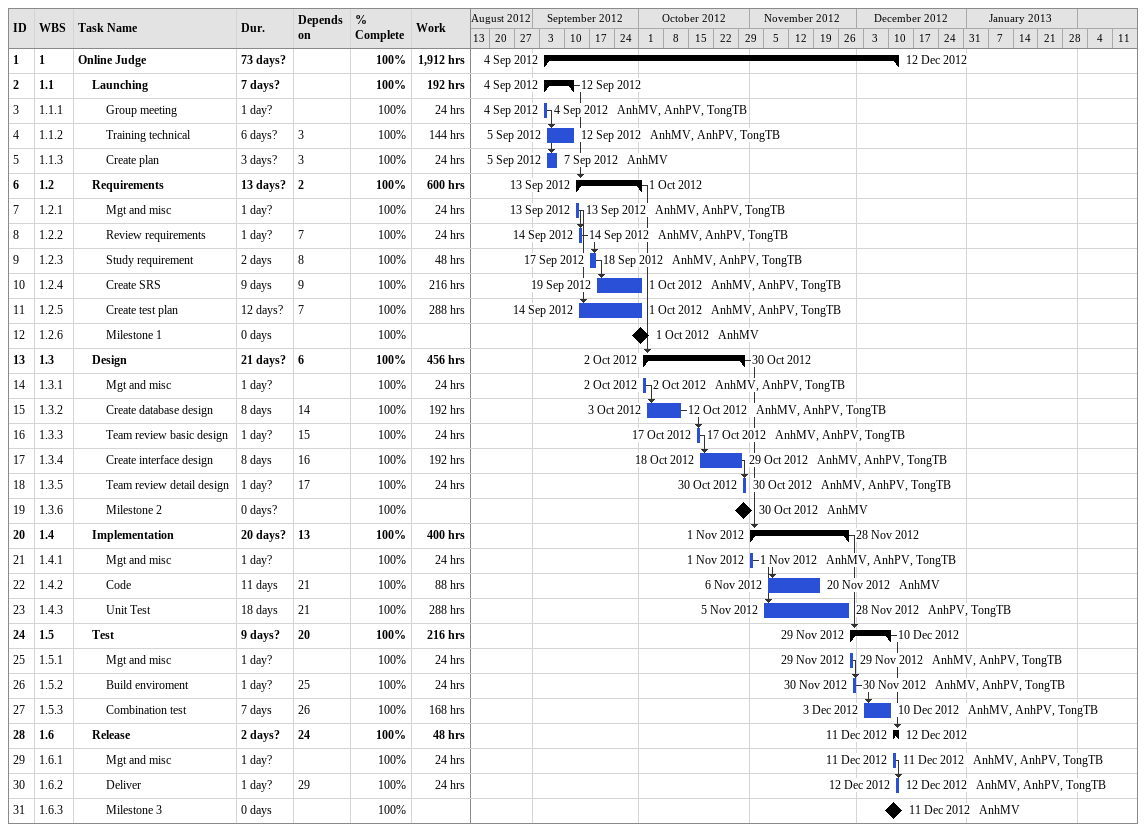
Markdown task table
| ID | WBS | Task | Duration | Start | Finish | Predecessors | Resources | % complete | Work (h) |
|---|---|---|---|---|---|---|---|---|---|
| 1 | 1 | **Online Judge** | 73d? | 2012-09-04 | 2012-12-12 |  |  | 100 | 1912 |
| 2 | 1.1 | **Launching** | 7d? | 2012-09-04 | 2012-09-12 |  |  | 100 | 192 |
| 3 | 1.1.1 | Group meeting | 1d? | 2012-09-04 | 2012-09-04 |  | AnhMV, AnhPV, TongTB | 100 | 24 |
| 4 | 1.1.2 | Training technical | 6d? | 2012-09-05 | 2012-09-12 | 3 | AnhMV, AnhPV, TongTB | 100 | 144 |
| 5 | 1.1.3 | Create plan | 3d? | 2012-09-05 | 2012-09-07 | 3 | AnhMV | 100 | 24 |
| 6 | 1.2 | **Requirements** | 13d? | 2012-09-13 | 2012-10-01 | 2 |  | 100 | 600 |
| 7 | 1.2.1 | Mgt and misc | 1d? | 2012-09-13 | 2012-09-13 |  | AnhMV, AnhPV, TongTB | 100 | 24 |
| 8 | 1.2.2 | Review requirements | 1d? | 2012-09-14 | 2012-09-14 | 7 | AnhMV, AnhPV, TongTB | 100 | 24 |
| 9 | 1.2.3 | Study requirement | 2d | 2012-09-17 | 2012-09-18 | 8 | AnhMV, AnhPV, TongTB | 100 | 48 |
| 10 | 1.2.4 | Create SRS | 9d | 2012-09-19 | 2012-10-01 | 9 | AnhMV, AnhPV, TongTB | 100 | 216 |
| 11 | 1.2.5 | Create test plan | 12d? | 2012-09-14 | 2012-10-01 | 7 | AnhMV, AnhPV, TongTB | 100 | 288 |
| 12 | 1.2.6 | Milestone 1 | 0d | 2012-10-01 | 2012-10-01 |  | AnhMV | 100 |  |
| 13 | 1.3 | **Design** | 21d? | 2012-10-02 | 2012-10-30 | 6 |  | 100 | 456 |
| 14 | 1.3.1 | Mgt and misc | 1d? | 2012-10-02 | 2012-10-02 |  | AnhMV, AnhPV, TongTB | 100 | 24 |
| 15 | 1.3.2 | Create database design | 8d | 2012-10-03 | 2012-10-12 | 14 | AnhMV, AnhPV, TongTB | 100 | 192 |
| 16 | 1.3.3 | Team review basic design | 1d? | 2012-10-17 | 2012-10-17 | 15 | AnhMV, AnhPV, TongTB | 100 | 24 |
| 17 | 1.3.4 | Create interface design | 8d | 2012-10-18 | 2012-10-29 | 16 | AnhMV, AnhPV, TongTB | 100 | 192 |
| 18 | 1.3.5 | Team review detail design | 1d? | 2012-10-30 | 2012-10-30 | 17 | AnhMV, AnhPV, TongTB | 100 | 24 |
| 19 | 1.3.6 | Milestone 2 | 0d? | 2012-10-30 | 2012-10-30 |  | AnhMV | 100 |  |
| 20 | 1.4 | **Implementation** | 20d? | 2012-11-01 | 2012-11-28 | 13 |  | 100 | 400 |
| 21 | 1.4.1 | Mgt and misc | 1d? | 2012-11-01 | 2012-11-01 |  | AnhMV, AnhPV, TongTB | 100 | 24 |
| 22 | 1.4.2 | Code | 11d | 2012-11-06 | 2012-11-20 | 21 | AnhMV | 100 | 88 |
| 23 | 1.4.3 | Unit Test | 18d | 2012-11-05 | 2012-11-28 | 21 | AnhPV, TongTB | 100 | 288 |
| 24 | 1.5 | **Test** | 9d? | 2012-11-29 | 2012-12-10 | 20 |  | 100 | 216 |
| 25 | 1.5.1 | Mgt and misc | 1d? | 2012-11-29 | 2012-11-29 |  | AnhMV, AnhPV, TongTB | 100 | 24 |
| 26 | 1.5.2 | Build enviroment | 1d? | 2012-11-30 | 2012-11-30 | 25 | AnhMV, AnhPV, TongTB | 100 | 24 |
| 27 | 1.5.3 | Combination test | 7d | 2012-12-03 | 2012-12-10 | 26 | AnhMV, AnhPV, TongTB | 100 | 168 |
| 28 | 1.6 | **Release** | 2d? | 2012-12-11 | 2012-12-12 | 24 |  | 100 | 48 |
| 29 | 1.6.1 | Mgt and misc | 1d? | 2012-12-11 | 2012-12-11 |  | AnhMV, AnhPV, TongTB | 100 | 24 |
| 30 | 1.6.2 | Deliver | 1d? | 2012-12-12 | 2012-12-12 | 29 | AnhMV, AnhPV, TongTB | 100 | 24 |
| 31 | 1.6.3 | Milestone 3 | 0d | 2012-12-11 | 2012-12-11 |  | AnhMV | 100 |  |
